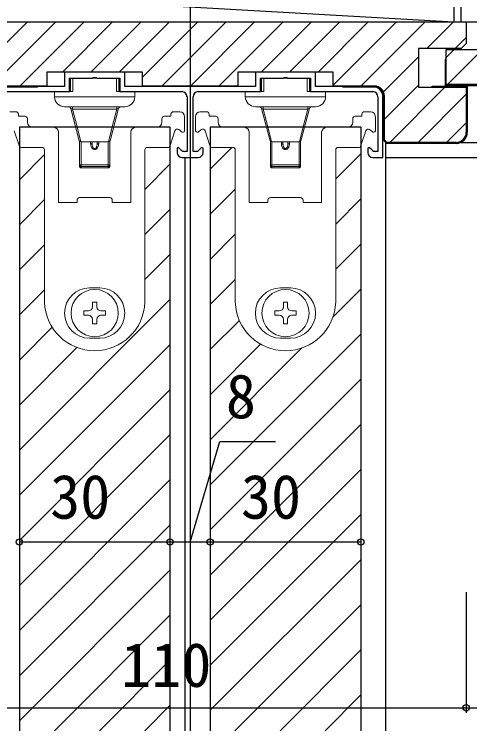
# Model space of a CAD drawing. Units: millimetres, scale not verified. Extents: x -525 to 525, y -783 to 779.
# Drawn here: x -309 to -218.3, y 407.5 to 550.2 of the extents above; entities that cross this region are included whole.
import ezdxf
from ezdxf.enums import TextEntityAlignment as Align

# ---------------------------------------------------------------- set-up
doc = ezdxf.new("R2010")
doc.units = ezdxf.units.MM
doc.header["$LTSCALE"] = 4
for name, color, linetype in [('0-3_YKK_11', 7, 'Continuous'), ('0-5_YKK_12', 2, 'Continuous'), ('0-8_YKK_D', 6, 'Continuous'), ('0-A_YSS_K', 3, 'Continuous'), ('0-B_YSS_KE', 3, 'Continuous')]:
    doc.layers.add(name, color=color, linetype=linetype)
doc.layers.add('0-6_YKK_13', color=4, linetype='Continuous', lineweight=18)
doc.styles.add('ＭＳ ゴシック', font='')
doc.styles.get('ＭＳ ゴシック').set_extended_font_data('MS Gothic')

msp = doc.modelspace()

# ---------------------------------------------------------------- linework, layer by layer
at = {"layer": '0-3_YKK_11'}
msp.add_line((-275.599, 521.701), (-272.399, 521.701), dxfattribs=at)
for points in [[(-260.999, 535.801), (-286.999, 535.801), (-286.999, 538.701), (-298.999, 538.701), (-298.999, 535.801), (-310.399, 535.801)], [(-237.599, 535.801), (-248.999, 535.801), (-248.999, 538.701), (-260.999, 538.701), (-260.999, 535.801)], [(-310.399, 534.801), (-297.999, 534.801), (-297.999, 537.501), (-293.458, 537.501), (-293.274, 537.621), (-292.724, 537.621), (-292.541, 537.501), (-287.999, 537.501), (-287.999, 534.801), (-275.599, 534.801)], [(-272.399, 534.801), (-259.999, 534.801), (-259.999, 537.501), (-255.458, 537.501), (-255.274, 537.621), (-254.724, 537.621), (-254.541, 537.501), (-249.999, 537.501), (-249.999, 534.801), (-237.599, 534.801)], [(-274.599, 533.801), (-274.599, 522.901), (-275.102, 522.901)], [(-272.896, 522.901), (-273.399, 522.901), (-273.399, 533.801)], [(-237.599, 521.701), (-235.599, 521.701), (-235.599, 533.801)], [(-236.599, 533.801), (-236.599, 522.901), (-237.102, 522.901)], [(-275.809, 523.194), (-276.308, 523.693), (-276.599, 523.572), (-276.599, 522.701)], [(-271.399, 522.701), (-271.399, 523.572), (-271.691, 523.693), (-272.189, 523.194)], [(-237.809, 523.194), (-238.308, 523.693), (-238.599, 523.572), (-238.599, 522.701)]]:
    msp.add_lwpolyline(points, dxfattribs=at)
for centre, radius, start, end in [((-237.599, 533.801), 2, 0, 90), ((-275.599, 533.801), 1, 360, 90), ((-272.399, 533.801), 1, 90, 180), ((-237.599, 533.801), 1, 0, 90), ((-275.599, 522.701), 1, 180, 270), ((-275.102, 523.901), 1, 225, 270), ((-272.896, 523.901), 1, 270, 315), ((-272.399, 522.701), 1, 270, 360), ((-237.599, 522.701), 1, 180, 270), ((-237.102, 523.901), 1, 225, 270)]:
    msp.add_arc(centre, radius, start, end, dxfattribs=at)
at = {"layer": '0-5_YKK_12'}
for p, q in [((-273.999, 596.201), (-273.999, 407.537)), ((-307.999, 527.701), (-307.999, 407.537)), ((-277.999, 527.701), (-307.999, 527.701)), ((-277.999, 527.701), (-277.999, 407.537)), ((-269.999, 527.701), (-269.999, 407.537)), ((-239.999, 527.701), (-269.999, 527.701)), ((-239.999, 527.701), (-239.999, 407.537)), ((-269.999, 519.351), (-265.649, 523.701)), ((-234.999, 407.537), (-234.999, 524.701)), ((-307.999, 517.272), (-302.999, 522.272)), ((-244.999, 517.41), (-239.999, 522.41)), ((-274.999, 407.537), (-274.999, 521.701)), ((-282.999, 515.331), (-277.999, 520.331)), ((-269.999, 510.371), (-264.999, 515.371)), ((-307.999, 508.292), (-302.999, 513.292)), ((-244.999, 508.43), (-239.999, 513.43)), ((-282.999, 506.351), (-277.999, 511.351)), ((-269.999, 501.391), (-264.999, 506.391)), ((-307.999, 499.312), (-302.999, 504.312)), ((-244.999, 499.45), (-239.999, 504.45)), ((-282.999, 497.371), (-277.999, 502.371)), ((-269.999, 492.41), (-264.999, 497.41)), ((-307.999, 490.331), (-302.999, 495.331)), ((-245.55, 489.919), (-239.999, 495.47)), ((-307.999, 463.391), (-277.999, 493.391)), ((-269.999, 483.43), (-264.186, 489.244)), ((-307.999, 481.351), (-301.469, 487.881)), ((-269.999, 456.489), (-239.999, 486.489)), ((-307.999, 454.41), (-277.999, 484.41)), ((-307.999, 472.371), (-296.526, 483.844)), ((-269.999, 474.45), (-259.942, 484.507)), ((-269.999, 465.47), (-251.712, 483.757)), ((-269.999, 447.509), (-239.999, 477.509)), ((-307.999, 445.43), (-277.999, 475.43)), ((-269.999, 438.529), (-239.999, 468.529)), ((-307.999, 436.45), (-277.999, 466.45)), ((-269.999, 429.549), (-239.999, 459.549)), ((-307.999, 427.47), (-277.999, 457.47)), ((-269.999, 420.568), (-239.999, 450.568)), ((-307.999, 418.489), (-277.999, 448.489)), ((-269.999, 411.588), (-239.999, 441.588)), ((-307.999, 409.509), (-277.999, 439.509)), ((-265.07, 407.537), (-239.999, 432.608)), ((-300.991, 407.537), (-277.999, 430.529)), ((-256.089, 407.537), (-239.999, 423.628)), ((-292.01, 407.537), (-277.999, 421.549)), ((-247.109, 407.537), (-239.999, 414.647)), ((-283.03, 407.537), (-277.999, 412.568))]:
    msp.add_line(p, q, dxfattribs=at)
at = {"layer": '0-6_YKK_13'}
for p, q in [((-297.799, 537.501), (-297.799, 534.801)), ((-297.799, 537.501), (-288.199, 537.501)), ((-297.342, 537.501), (-297.342, 534.801)), ((-288.656, 534.801), (-288.656, 537.501)), ((-288.199, 534.801), (-288.199, 537.501)), ((-259.799, 537.501), (-259.799, 534.801)), ((-259.799, 537.501), (-250.199, 537.501)), ((-259.342, 537.501), (-259.342, 534.801)), ((-250.656, 534.801), (-250.656, 537.501)), ((-250.199, 534.801), (-250.199, 537.501)), ((-300.999, 533.801), (-300.999, 534.801)), ((-297.342, 534.801), (-300.999, 534.801)), ((-300.999, 533.801), (-284.999, 533.801)), ((-284.999, 534.801), (-288.656, 534.801)), ((-284.999, 533.801), (-284.999, 534.801)), ((-262.999, 533.801), (-262.999, 534.801)), ((-259.342, 534.801), (-262.999, 534.801)), ((-262.999, 533.801), (-246.999, 533.801)), ((-246.999, 534.801), (-250.656, 534.801)), ((-246.999, 533.801), (-246.999, 534.801)), ((-309.899, 530.801), (-308.699, 530.801)), ((-286.999, 531.801), (-298.999, 531.801)), ((-296.059, 525.024), (-297.776, 531.431)), ((-297.43, 531.301), (-297.776, 531.431)), ((-297.43, 531.801), (-297.43, 531.301)), ((-296.493, 527.801), (-297.43, 531.301)), ((-288.568, 531.301), (-297.43, 531.301)), ((-288.223, 531.431), (-289.94, 525.024)), ((-288.568, 531.301), (-289.506, 527.801)), ((-288.568, 531.801), (-288.568, 531.301)), ((-288.223, 531.431), (-288.568, 531.301)), ((-277.299, 530.801), (-276.099, 530.801)), ((-271.899, 530.801), (-270.699, 530.801)), ((-248.999, 531.801), (-260.999, 531.801)), ((-258.059, 525.024), (-259.776, 531.431)), ((-259.43, 531.301), (-259.776, 531.431)), ((-259.43, 531.801), (-259.43, 531.301)), ((-258.493, 527.801), (-259.43, 531.301)), ((-250.568, 531.301), (-259.43, 531.301)), ((-250.223, 531.431), (-251.94, 525.024)), ((-250.568, 531.301), (-251.506, 527.801)), ((-250.568, 531.801), (-250.568, 531.301)), ((-250.223, 531.431), (-250.568, 531.301)), ((-239.299, 530.801), (-238.099, 530.801)), ((-308.199, 530.301), (-308.199, 529.901)), ((-308.199, 529.901), (-306.899, 529.901)), ((-306.399, 529.401), (-306.399, 528.701)), ((-279.599, 528.701), (-279.599, 529.401)), ((-279.099, 529.901), (-277.799, 529.901)), ((-277.799, 529.901), (-277.799, 530.301)), ((-275.099, 529.801), (-275.099, 527.001)), ((-272.899, 527.001), (-272.899, 529.801)), ((-270.199, 530.301), (-270.199, 529.901)), ((-270.199, 529.901), (-268.899, 529.901)), ((-268.399, 529.401), (-268.399, 528.701)), ((-241.599, 528.701), (-241.599, 529.401)), ((-241.099, 529.901), (-239.799, 529.901)), ((-239.799, 529.901), (-239.799, 530.301)), ((-237.099, 529.801), (-237.099, 527.001)), ((-308.034, 524.107), (-308.997, 526.996)), ((-305.399, 527.701), (-301.199, 527.701)), ((-296.782, 527.724), (-296.493, 527.801)), ((-295.769, 524.801), (-296.493, 527.801)), ((-296.493, 527.801), (-289.506, 527.801)), ((-289.506, 527.801), (-290.229, 524.801)), ((-289.216, 527.724), (-289.506, 527.801)), ((-284.799, 527.701), (-280.599, 527.701)), ((-277.001, 526.996), (-277.964, 524.107)), ((-276.201, 527.217), (-276.239, 527.247)), ((-276.063, 527.099), (-276.201, 527.217)), ((-275.684, 526.774), (-276.063, 527.099)), ((-275.4, 526.701), (-275.488, 526.701)), ((-272.51, 526.701), (-272.599, 526.701)), ((-271.936, 527.099), (-272.315, 526.774)), ((-271.797, 527.217), (-271.936, 527.099)), ((-271.759, 527.247), (-271.797, 527.217)), ((-270.034, 524.107), (-270.997, 526.996)), ((-267.399, 527.701), (-263.199, 527.701)), ((-258.782, 527.724), (-258.493, 527.801)), ((-257.769, 524.801), (-258.493, 527.801)), ((-258.493, 527.801), (-251.506, 527.801)), ((-251.506, 527.801), (-252.229, 524.801)), ((-251.216, 527.724), (-251.506, 527.801)), ((-246.799, 527.701), (-242.599, 527.701)), ((-239.001, 526.996), (-239.964, 524.107)), ((-238.201, 527.217), (-238.239, 527.247)), ((-238.063, 527.099), (-238.201, 527.217)), ((-237.684, 526.774), (-238.063, 527.099)), ((-237.4, 526.701), (-237.488, 526.701)), ((-307.968, 523.907), (-308.034, 524.107)), ((-303.499, 523.701), (-307.683, 523.701)), ((-295.999, 519.913), (-295.999, 524.911)), ((-290.229, 524.801), (-295.769, 524.801)), ((-295.699, 519.612), (-295.699, 524.801)), ((-293.799, 524.801), (-293.799, 524.386)), ((-293.499, 524.801), (-293.499, 524.423)), ((-292.499, 524.801), (-292.499, 524.423)), ((-292.199, 524.386), (-292.199, 524.801)), ((-290.299, 524.801), (-290.299, 519.612)), ((-289.999, 524.911), (-289.999, 519.913)), ((-278.316, 523.701), (-282.499, 523.701)), ((-277.964, 524.107), (-278.031, 523.907)), ((-269.968, 523.907), (-270.034, 524.107)), ((-265.499, 523.701), (-269.683, 523.701)), ((-257.999, 519.913), (-257.999, 524.911)), ((-252.229, 524.801), (-257.769, 524.801)), ((-257.699, 519.612), (-257.699, 524.801)), ((-255.799, 524.801), (-255.799, 524.386)), ((-255.499, 524.801), (-255.499, 524.423)), ((-254.499, 524.801), (-254.499, 524.423)), ((-254.199, 524.386), (-254.199, 524.801)), ((-252.299, 524.801), (-252.299, 519.612)), ((-251.999, 524.911), (-251.999, 519.913)), ((-240.316, 523.701), (-244.499, 523.701)), ((-239.964, 524.107), (-240.031, 523.907)), ((-282.999, 523.201), (-282.999, 511.101)), ((-244.999, 523.201), (-244.999, 511.101)), ((-295.699, 520.21), (-290.299, 520.21)), ((-295.699, 519.876), (-290.299, 519.876)), ((-295.699, 519.62), (-290.299, 519.62)), ((-295.699, 519.612), (-290.299, 519.612)), ((-257.699, 520.21), (-252.299, 520.21)), ((-257.699, 519.876), (-252.299, 519.876)), ((-257.699, 519.62), (-252.299, 519.62)), ((-257.699, 519.612), (-252.299, 519.612)), ((-295.999, 513.701), (-289.999, 513.701)), ((-257.999, 513.701), (-251.999, 513.701)), ((-296.499, 512.701), (-296.499, 513.201)), ((-289.499, 513.201), (-289.499, 512.701)), ((-258.499, 512.701), (-258.499, 513.201)), ((-251.499, 513.201), (-251.499, 512.701)), ((-282.999, 511.101), (-282.999, 492.901)), ((-244.999, 511.101), (-244.999, 492.901)), ((-291.999, 495.701), (-293.999, 495.701)), ((-253.999, 495.701), (-255.999, 495.701)), ((-293.419, 492.851), (-292.579, 492.851)), ((-293.419, 492.851), (-293.419, 491.961)), ((-292.579, 491.961), (-292.579, 492.851)), ((-255.419, 492.851), (-254.579, 492.851)), ((-255.419, 492.851), (-255.419, 491.961)), ((-254.579, 491.961), (-254.579, 492.851)), ((-295.149, 490.281), (-295.149, 491.121)), ((-294.259, 491.121), (-295.149, 491.121)), ((-290.849, 491.121), (-291.739, 491.121)), ((-290.849, 490.281), (-290.849, 491.121)), ((-257.149, 490.281), (-257.149, 491.121)), ((-256.259, 491.121), (-257.149, 491.121)), ((-252.849, 491.121), (-253.739, 491.121)), ((-252.849, 490.281), (-252.849, 491.121)), ((-295.149, 490.281), (-294.259, 490.281)), ((-293.419, 489.441), (-293.419, 488.551)), ((-292.579, 488.551), (-292.579, 489.441)), ((-291.739, 490.281), (-290.849, 490.281)), ((-291.739, 490.281), (-290.849, 490.281)), ((-257.149, 490.281), (-256.259, 490.281)), ((-255.419, 489.441), (-255.419, 488.551)), ((-254.579, 488.551), (-254.579, 489.441)), ((-253.739, 490.281), (-252.849, 490.281)), ((-253.739, 490.281), (-252.849, 490.281)), ((-293.419, 488.551), (-292.579, 488.551)), ((-255.419, 488.551), (-254.579, 488.551)), ((-293.999, 485.701), (-291.999, 485.701)), ((-255.999, 485.701), (-253.999, 485.701))]:
    msp.add_line(p, q, dxfattribs=at)
for points in [[(-300.199, 526.701), (-300.199, 512.701), (-296.499, 512.701)], [(-289.499, 512.701), (-285.799, 512.701), (-285.799, 526.701)], [(-262.199, 526.701), (-262.199, 512.701), (-258.499, 512.701)], [(-251.499, 512.701), (-247.799, 512.701), (-247.799, 526.701)], [(-293.799, 524.386), (-293.769, 524.386), (-293.738, 524.387), (-293.707, 524.388), (-293.677, 524.389), (-293.646, 524.391), (-293.616, 524.394), (-293.585, 524.397), (-293.555, 524.401), (-293.525, 524.408), (-293.499, 524.423)], [(-293.799, 524.386), (-293.79, 524.217), (-293.763, 524.05), (-293.716, 523.888), (-293.65, 523.733), (-293.563, 523.589), (-293.452, 523.461), (-293.319, 523.357), (-293.166, 523.288), (-292.999, 523.263), (-292.833, 523.288), (-292.679, 523.357), (-292.546, 523.461), (-292.436, 523.589), (-292.349, 523.733), (-292.282, 523.888), (-292.236, 524.05), (-292.208, 524.217), (-292.199, 524.386)], [(-293.499, 524.423), (-293.495, 524.307), (-293.484, 524.192), (-293.464, 524.078), (-293.436, 523.966), (-293.398, 523.857), (-293.349, 523.753), (-293.287, 523.655), (-293.209, 523.571), (-293.112, 523.508), (-292.999, 523.484), (-292.887, 523.508), (-292.79, 523.571), (-292.712, 523.655), (-292.649, 523.753), (-292.6, 523.857), (-292.562, 523.966), (-292.534, 524.078), (-292.515, 524.192), (-292.503, 524.307), (-292.499, 524.423)], [(-292.199, 524.386), (-292.23, 524.386), (-292.261, 524.387), (-292.291, 524.388), (-292.322, 524.389), (-292.352, 524.391), (-292.383, 524.394), (-292.413, 524.397), (-292.444, 524.401), (-292.474, 524.408), (-292.499, 524.423)], [(-255.799, 524.386), (-255.769, 524.386), (-255.738, 524.387), (-255.707, 524.388), (-255.677, 524.389), (-255.646, 524.391), (-255.616, 524.394), (-255.585, 524.397), (-255.555, 524.401), (-255.525, 524.408), (-255.499, 524.423)], [(-255.799, 524.386), (-255.79, 524.217), (-255.763, 524.05), (-255.716, 523.888), (-255.65, 523.733), (-255.563, 523.589), (-255.452, 523.461), (-255.319, 523.357), (-255.166, 523.288), (-254.999, 523.263), (-254.833, 523.288), (-254.679, 523.357), (-254.546, 523.461), (-254.436, 523.589), (-254.349, 523.733), (-254.282, 523.888), (-254.236, 524.05), (-254.208, 524.217), (-254.199, 524.386)], [(-255.499, 524.423), (-255.495, 524.307), (-255.484, 524.192), (-255.464, 524.078), (-255.436, 523.966), (-255.398, 523.857), (-255.349, 523.753), (-255.287, 523.655), (-255.209, 523.571), (-255.112, 523.508), (-254.999, 523.484), (-254.887, 523.508), (-254.79, 523.571), (-254.712, 523.655), (-254.649, 523.753), (-254.6, 523.857), (-254.562, 523.966), (-254.534, 524.078), (-254.515, 524.192), (-254.503, 524.307), (-254.499, 524.423)], [(-254.199, 524.386), (-254.23, 524.386), (-254.261, 524.387), (-254.291, 524.388), (-254.322, 524.389), (-254.352, 524.391), (-254.383, 524.394), (-254.413, 524.397), (-254.444, 524.401), (-254.474, 524.408), (-254.499, 524.423)], [(-302.999, 492.909), (-302.999, 511.101), (-302.999, 523.201)], [(-264.999, 492.909), (-264.999, 511.101), (-264.999, 523.201)], [(-295.699, 520.21), (-295.73, 520.21), (-295.761, 520.209), (-295.791, 520.209), (-295.822, 520.207), (-295.852, 520.205), (-295.883, 520.203), (-295.913, 520.199), (-295.944, 520.195), (-295.974, 520.189), (-295.999, 520.174), (-295.993, 520.115), (-295.976, 520.059), (-295.948, 520.008), (-295.911, 519.963), (-295.866, 519.926), (-295.814, 519.898), (-295.758, 519.882), (-295.699, 519.876)], [(-295.999, 519.912), (-295.993, 519.855), (-295.975, 519.8), (-295.947, 519.749), (-295.909, 519.705), (-295.864, 519.669), (-295.813, 519.642), (-295.757, 519.625), (-295.699, 519.62)], [(-289.999, 520.174), (-290.025, 520.189), (-290.055, 520.195), (-290.085, 520.199), (-290.116, 520.203), (-290.146, 520.205), (-290.177, 520.207), (-290.207, 520.209), (-290.238, 520.209), (-290.269, 520.21), (-290.299, 520.21)], [(-290.299, 519.876), (-290.241, 519.882), (-290.185, 519.898), (-290.133, 519.926), (-290.088, 519.963), (-290.05, 520.008), (-290.022, 520.059), (-290.005, 520.115), (-289.999, 520.174)], [(-289.999, 519.912), (-290.006, 519.855), (-290.024, 519.8), (-290.052, 519.749), (-290.089, 519.705), (-290.135, 519.669), (-290.186, 519.642), (-290.242, 519.625), (-290.299, 519.62)], [(-257.699, 520.21), (-257.73, 520.21), (-257.761, 520.209), (-257.791, 520.209), (-257.822, 520.207), (-257.852, 520.205), (-257.883, 520.203), (-257.913, 520.199), (-257.944, 520.195), (-257.974, 520.189), (-257.999, 520.174), (-257.993, 520.115), (-257.976, 520.059), (-257.948, 520.008), (-257.911, 519.963), (-257.866, 519.926), (-257.814, 519.898), (-257.758, 519.882), (-257.699, 519.876)], [(-257.999, 519.912), (-257.993, 519.855), (-257.975, 519.8), (-257.947, 519.749), (-257.909, 519.705), (-257.864, 519.669), (-257.813, 519.642), (-257.757, 519.625), (-257.699, 519.62)], [(-251.999, 520.174), (-252.025, 520.189), (-252.055, 520.195), (-252.085, 520.199), (-252.116, 520.203), (-252.146, 520.205), (-252.177, 520.207), (-252.207, 520.209), (-252.238, 520.209), (-252.269, 520.21), (-252.299, 520.21)], [(-252.299, 519.876), (-252.241, 519.882), (-252.185, 519.898), (-252.133, 519.926), (-252.088, 519.963), (-252.05, 520.008), (-252.022, 520.059), (-252.005, 520.115), (-251.999, 520.174)], [(-251.999, 519.912), (-252.006, 519.855), (-252.024, 519.8), (-252.052, 519.749), (-252.089, 519.705), (-252.135, 519.669), (-252.186, 519.642), (-252.242, 519.625), (-252.299, 519.62)]]:
    msp.add_lwpolyline(points, dxfattribs=at)
for centre in [(-292.999, 490.701), (-254.999, 490.701)]:
    msp.add_circle(centre, 4.7, dxfattribs=at)
for centre, radius, start, end in [((-298.999, 533.801), 2, 180, 270), ((-286.999, 533.801), 2, 270, 0), ((-260.999, 533.801), 2, 180, 270), ((-248.999, 533.801), 2, 270, 0), ((-308.699, 530.301), 0.5, 0, 90), ((-298.259, 531.301), 0.5, 15, 89.80906), ((-287.74, 531.301), 0.5, 90.67994, 165), ((-277.299, 530.301), 0.5, 90, 180), ((-276.099, 529.801), 1, 86.3049, 90), ((-276.099, 529.801), 1, 0, 86.3049), ((-271.899, 529.801), 1, 93.6951, 180), ((-271.899, 529.801), 1, 90, 93.6951), ((-270.699, 530.301), 0.5, 0, 90), ((-260.259, 531.301), 0.5, 15, 89.80906), ((-249.74, 531.301), 0.5, 90.67994, 165), ((-239.299, 530.301), 0.5, 90, 180), ((-238.099, 529.801), 1, 86.3049, 90), ((-238.099, 529.801), 1, 0, 86.3049), ((-306.899, 529.401), 0.5, 0, 90), ((-279.099, 529.401), 0.5, 90, 180), ((-268.899, 529.401), 0.5, 0, 90), ((-241.099, 529.401), 0.5, 90, 180), ((-305.399, 528.701), 1, 180, 270), ((-280.599, 528.701), 1, 270, 0), ((-267.399, 528.701), 1, 180, 270), ((-242.599, 528.701), 1, 270, 0), ((-301.199, 526.701), 1, 0, 90), ((-284.799, 526.701), 1, 90, 180), ((-276.527, 526.838), 0.5, 54.92684, 161.56505), ((-275.488, 527.001), 0.3, 229.39871, 270), ((-275.399, 527.001), 0.3, 270, 0), ((-272.599, 527.001), 0.3, 180, 270), ((-272.51, 527.001), 0.3, 270, 310.60129), ((-271.472, 526.838), 0.5, 18.43495, 125.07316), ((-263.199, 526.701), 1, 0, 90), ((-246.799, 526.701), 1, 90, 180), ((-238.527, 526.838), 0.5, 54.92684, 161.56505), ((-237.488, 527.001), 0.3, 229.39871, 270), ((-237.399, 527.001), 0.3, 270, 0), ((-295.769, 525.101), 0.3, 195, 270), ((-290.229, 525.101), 0.3, 270, 345), ((-257.769, 525.101), 0.3, 195, 270), ((-252.229, 525.101), 0.3, 270, 345), ((-307.683, 524.001), 0.3, 198.43495, 270), ((-303.499, 523.201), 0.5, 0, 90), ((-282.499, 523.201), 0.5, 90, 180), ((-278.316, 524.001), 0.3, 270, 341.56505), ((-269.683, 524.001), 0.3, 198.43495, 270), ((-265.499, 523.201), 0.5, 0, 90), ((-244.499, 523.201), 0.5, 90, 180), ((-240.316, 524.001), 0.3, 270, 341.56505), ((-295.705, 519.918), 0.295, 180.7939, 181.00886), ((-295.705, 519.918), 0.294, 180.00014, 180.79402), ((-295.699, 519.912), 0.3, 180, 270), ((-290.299, 519.912), 0.3, 270, 0), ((-290.294, 519.918), 0.294, 359.20598, 359.99986), ((-290.294, 519.918), 0.295, 358.99114, 359.2061), ((-257.705, 519.918), 0.295, 180.7939, 181.00886), ((-257.705, 519.918), 0.294, 180.00014, 180.79402), ((-257.699, 519.912), 0.3, 180, 270), ((-252.299, 519.912), 0.3, 270, 0), ((-252.294, 519.918), 0.294, 359.20598, 359.99986), ((-252.294, 519.918), 0.295, 358.99114, 359.2061), ((-295.999, 513.201), 0.5, 90, 180), ((-289.999, 513.201), 0.5, 0, 90), ((-257.999, 513.201), 0.5, 90, 180), ((-251.999, 513.201), 0.5, 0, 90), ((-293.999, 490.701), 5, 90, 270), ((-291.999, 490.701), 5, 270, 90), ((-255.999, 490.701), 5, 90, 270), ((-253.999, 490.701), 5, 270, 90), ((-302.499, 492.909), 0.5, 180, 181.79037), ((-292.999, 493.206), 10.005, 181.79037, 358.25523), ((-264.499, 492.909), 0.5, 180, 181.79037), ((-254.999, 493.206), 10.005, 181.79037, 358.25523), ((-294.259, 491.961), 0.84, 270, 0), ((-291.739, 491.961), 0.84, 180, 270), ((-256.259, 491.961), 0.84, 270, 0), ((-253.739, 491.961), 0.84, 180, 270), ((-294.259, 489.441), 0.84, 0, 90), ((-291.739, 489.441), 0.84, 90, 180), ((-256.259, 489.441), 0.84, 0, 90), ((-253.739, 489.441), 0.84, 90, 180)]:
    msp.add_arc(centre, radius, start, end, dxfattribs=at)
at = {"layer": '0-8_YKK_D'}
for p, q in [((-219.999, 524.701), (-157.937, 524.701)), ((-235.099, 521.701), (-157.937, 521.701)), ((-277.999, 445.106), (-307.999, 445.106)), ((-269.999, 445.106), (-277.999, 445.106)), ((-277.999, 444.106), (-277.999, 444.106)), ((-239.999, 445.106), (-269.999, 445.106)), ((-218.999, 435.106), (-218.999, 411.106)), ((-218.999, 435.106), (-218.999, 411.106)), ((-328.999, 412.106), (-218.999, 412.106)), ((-218.999, 412.106), (-197.999, 412.106))]:
    msp.add_line(p, q, dxfattribs=at)
msp.add_lwpolyline([(-273.999, 445.106), (-268.047, 465.106), (-256.956, 465.106)], dxfattribs=at)
for centre in [(-307.999, 445.106), (-277.999, 445.106), (-277.999, 445.106), (-269.999, 445.106), (-269.999, 445.106), (-239.999, 445.106), (-218.999, 412.106), (-218.999, 412.106)]:
    msp.add_circle(centre, 0.637, dxfattribs=at)
at = {"layer": '0-A_YSS_K'}
for p, q in [((-219.999, 548.701), (-219.999, 593.701)), ((-326.499, 554.701), (-221.499, 548.701)), ((-328.928, 526.172), (-306.399, 548.701)), ((-326.499, 548.701), (-221.499, 548.701)), ((-324.742, 524.701), (-300.742, 548.701)), ((-307.885, 535.901), (-295.085, 548.701)), ((-299.428, 538.701), (-289.428, 548.701)), ((-293.771, 538.701), (-283.771, 548.701)), ((-288.115, 538.701), (-278.115, 548.701)), ((-283.499, 537.66), (-272.458, 548.701)), ((-279.601, 535.901), (-266.801, 548.701)), ((-273.944, 535.901), (-261.144, 548.701)), ((-268.287, 535.901), (-255.487, 548.701)), ((-259.83, 538.701), (-249.83, 548.701)), ((-254.173, 538.701), (-244.173, 548.701)), ((-248.517, 538.701), (-238.517, 548.701)), ((-245.499, 536.062), (-232.86, 548.701)), ((-240.003, 535.901), (-227.203, 548.701)), ((-226.846, 543.401), (-221.546, 548.701)), ((-221.189, 543.401), (-218.999, 545.591)), ((-223.003, 541.588), (-221.389, 543.201)), ((-222.732, 536.201), (-215.732, 543.201)), ((-235.491, 534.756), (-228.499, 541.748)), ((-235.299, 529.291), (-228.499, 536.091)), ((-234.232, 524.701), (-223.232, 535.701)), ((-228.575, 524.701), (-218.999, 534.278)), ((-222.919, 524.701), (-218.999, 528.621))]:
    msp.add_line(p, q, dxfattribs=at)
msp.add_lwpolyline([(-221.499, 593.701), (-221.499, 548.701), (-208.999, 548.701)], dxfattribs=at)
at = {"layer": '0-B_YSS_KE'}
for points in [[(-328.999, 548.701), (-218.999, 548.701), (-218.999, 544.401), (-219.999, 543.401), (-228.499, 543.401), (-228.499, 535.701), (-225.999, 535.701), (-218.999, 535.701), (-218.999, 526.701)], [(-199.999, 536.201), (-222.999, 536.201), (-222.999, 543.201), (-208.999, 543.201)], [(-222.999, 541.201), (-223.199, 541.201), (-223.199, 536.001), (-199.999, 536.001)], [(-237.299, 535.901), (-245.499, 535.901), (-245.499, 538.701), (-264.499, 538.701), (-264.499, 535.901), (-283.499, 535.901), (-283.499, 538.701), (-302.499, 538.701), (-302.499, 535.901), (-310.699, 535.901)], [(-304.399, 535.901), (-304.399, 535.701), (-310.699, 535.701)], [(-237.299, 535.701), (-243.599, 535.701), (-243.599, 535.901)], [(-225.799, 535.701), (-225.799, 535.901), (-218.799, 535.901), (-218.799, 526.701)], [(-220.999, 524.501), (-234.882, 524.501), (-235.499, 525.119), (-235.499, 533.901)], [(-220.999, 524.701), (-234.799, 524.701), (-235.299, 525.201), (-235.299, 533.901)]]:
    msp.add_lwpolyline(points, dxfattribs=at)
for centre, radius, start, end in [((-237.299, 533.901), 2, 0.00001, 89.99999), ((-237.299, 533.901), 1.8, 0.00001, 89.99999), ((-220.999, 526.701), 2, 270.00001, 359.99999), ((-220.999, 526.701), 2.2, 270.00001, 359.99999)]:
    msp.add_arc(centre, radius, start, end, dxfattribs=at)

# ---------------------------------------------------------------- texts
at = {"layer": '0-8_YKK_D', "style": 'ＭＳ ゴシック'}
for s, p in [('8', (-266.865, 467.106)), ('30', (-301.863, 447.106)), ('30', (-263.863, 447.106)), ('110', (-287.704, 413.606))]:
    msp.add_text(s, height=8.798, dxfattribs=at).set_placement(p, align=Align.BOTTOM_LEFT)

doc.saveas('drawing.dxf')
